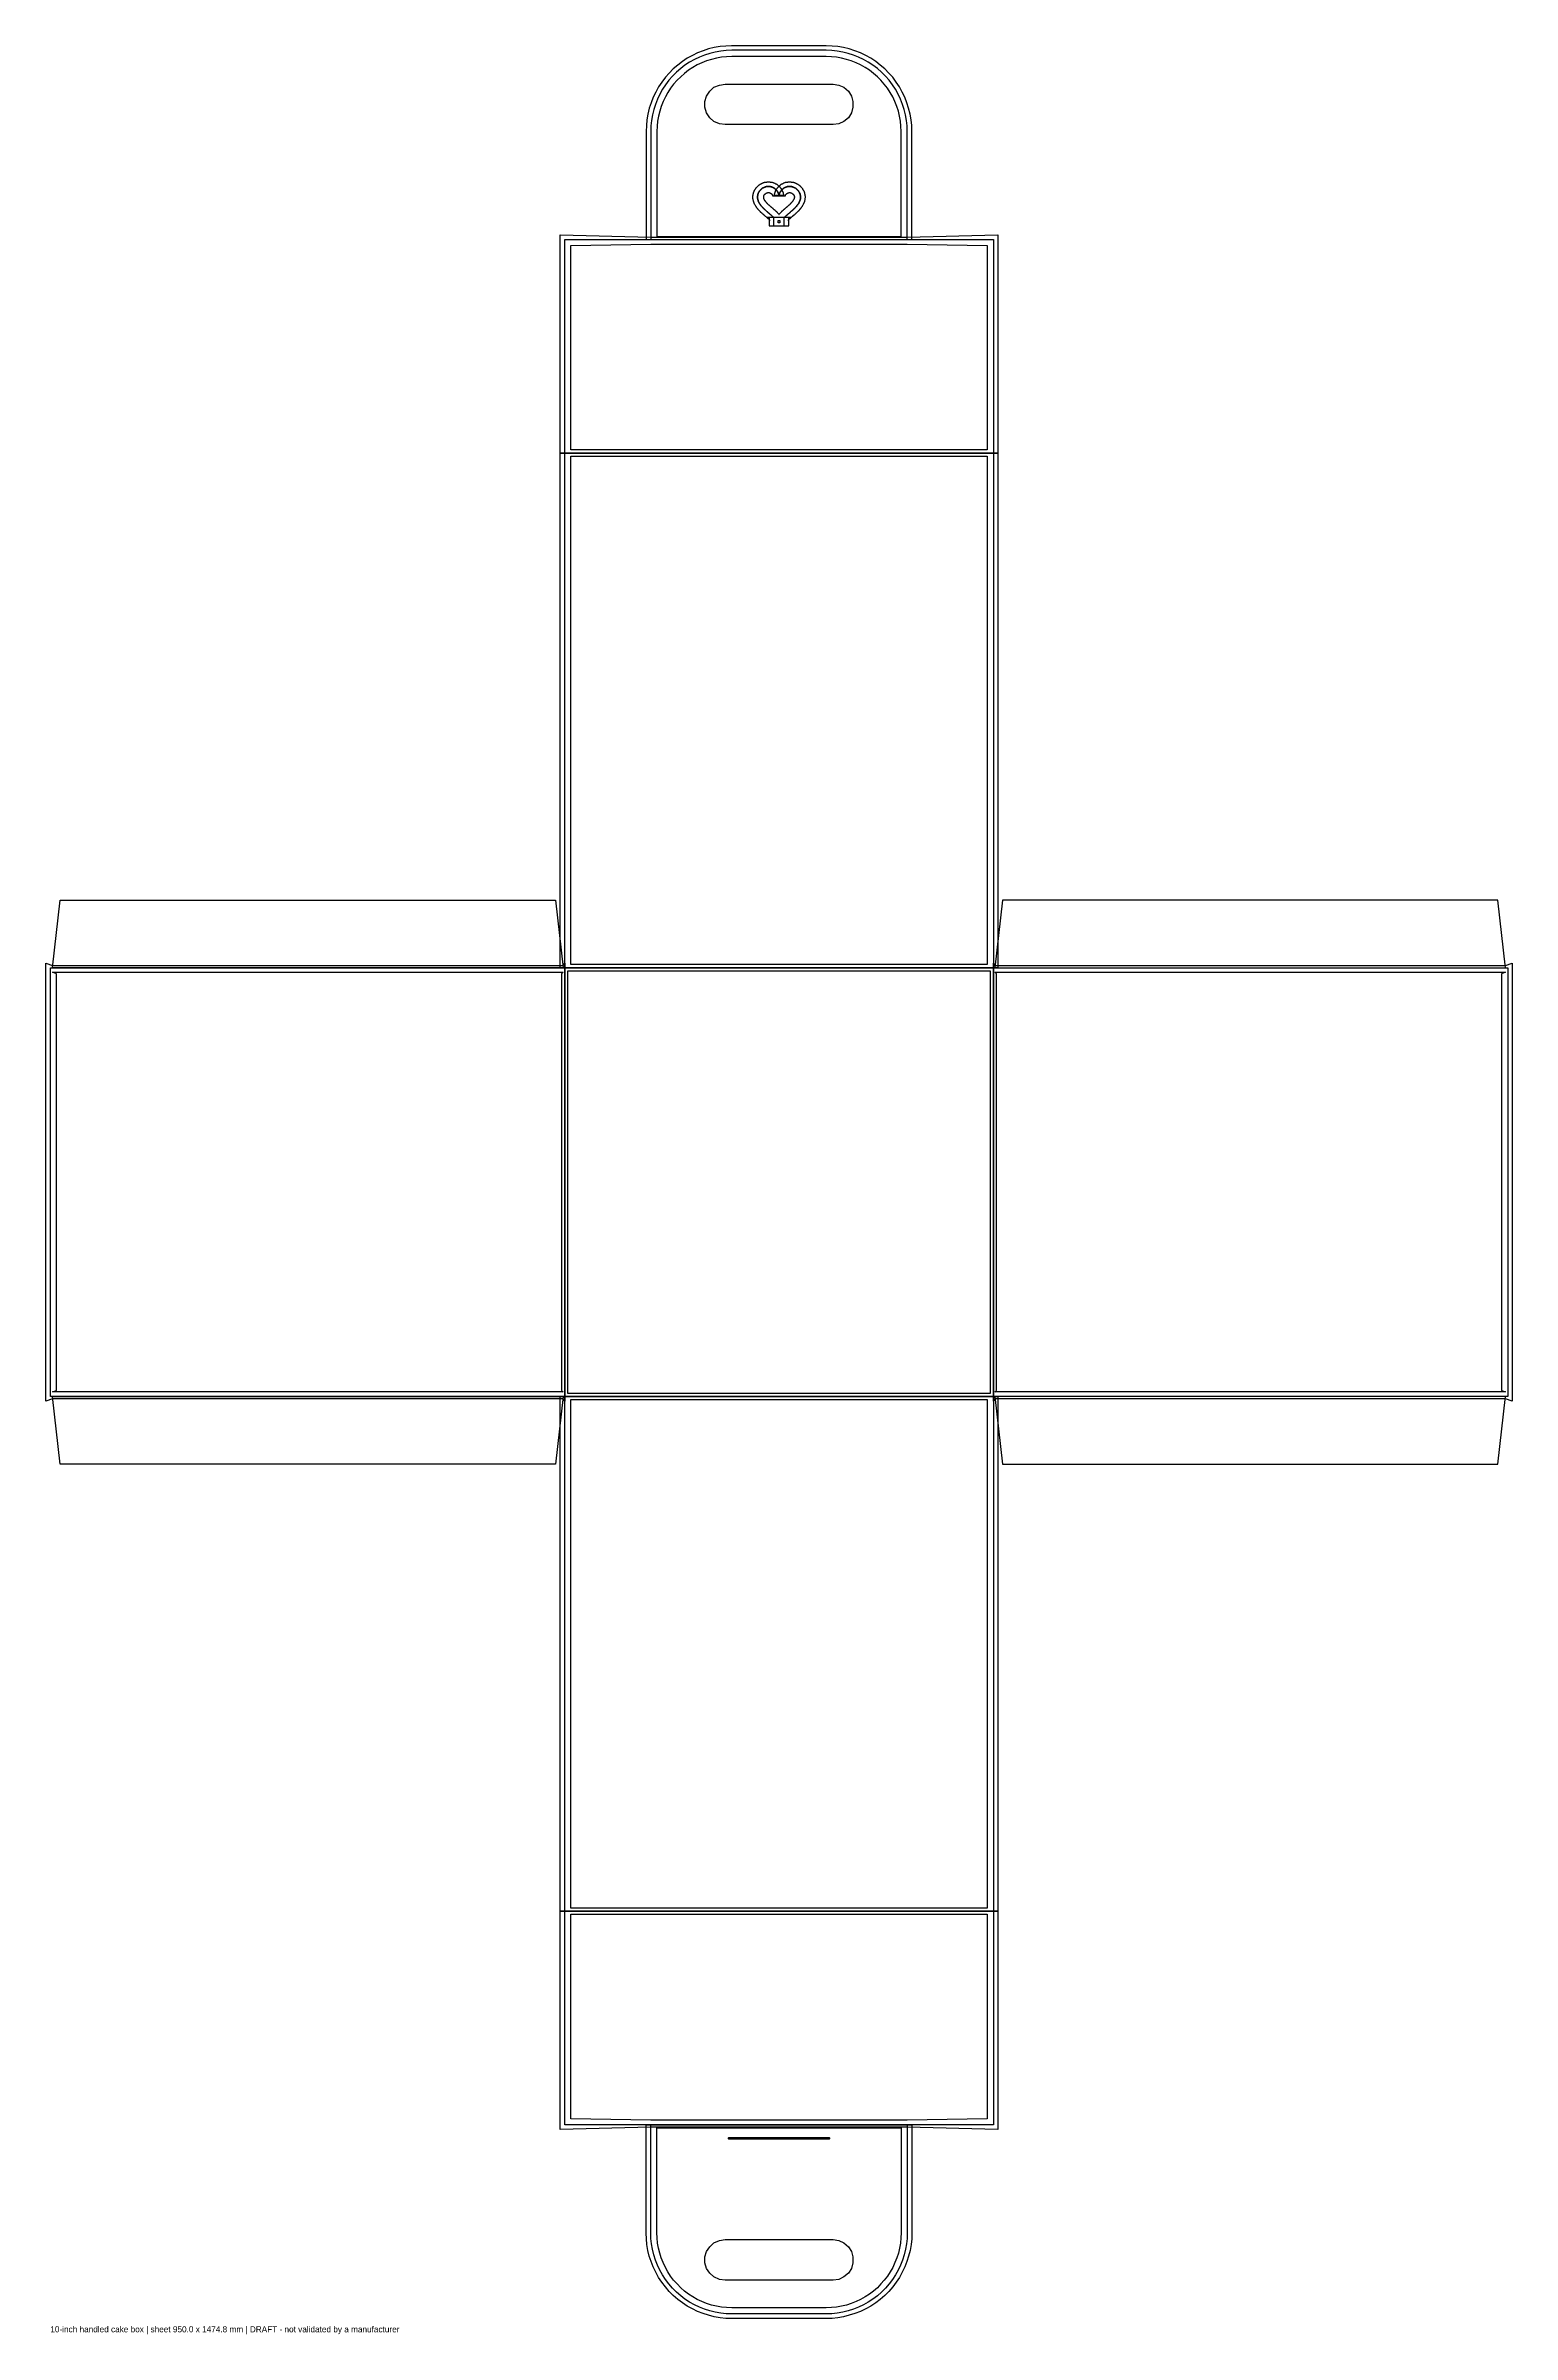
# Model space of a CAD drawing. Header units: millimetres. Extents: x -3 to 953, y -13 to 1478.
import ezdxf

# ---------------------------------------------------------------- set-up
doc = ezdxf.new("R2010")
doc.units = ezdxf.units.MM
for name, color, linetype in [('BLEED', 5, 'Continuous'), ('CREASE', 4, 'Continuous'), ('CUT', 6, 'Continuous'), ('GLUE', 2, 'Continuous'), ('INFO', 8, 'Continuous'), ('SAFE', 94, 'Continuous')]:
    doc.layers.add(name, color=color, linetype=linetype)

msp = doc.modelspace()

# ---------------------------------------------------------------- linework, layer by layer
at = {"layer": 'BLEED'}
for points in [[(388.4, 1351.6), (561.6, 1351.6), (561.6, 1422), (561.5, 1425.8), (561.1, 1429.6), (560.4, 1433.3), (559.5, 1437), (558.4, 1440.6), (557, 1444.2), (555.3, 1447.6), (553.5, 1451), (551.4, 1454.1), (549.1, 1457.2), (546.6, 1460), (543.9, 1462.7), (541, 1465.2), (538, 1467.5), (534.8, 1469.6), (531.5, 1471.5), (528, 1473.1), (524.5, 1474.5), (520.8, 1475.7), (517.1, 1476.6), (513.4, 1477.2), (509.6, 1477.6), (505.8, 1477.8), (444.1, 1477.8), (440.4, 1477.6), (436.6, 1477.2), (432.8, 1476.6), (429.1, 1475.7), (425.5, 1474.5), (421.9, 1473.1), (418.5, 1471.5), (415.2, 1469.6), (412, 1467.5), (409, 1465.2), (406.1, 1462.7), (403.4, 1460), (400.9, 1457.2), (398.6, 1454.1), (396.5, 1451), (394.6, 1447.6), (393, 1444.2), (391.6, 1440.6), (390.4, 1437), (389.5, 1433.3), (388.9, 1429.6), (388.5, 1425.8), (388.4, 1422)], [(467.5, 1365.9), (469.3, 1363.9), (469.2, 1364), (469.1, 1364.1), (468.9, 1364.2), (468.8, 1364.3), (468.7, 1364.5), (468.5, 1364.6), (468.4, 1364.7), (468.2, 1364.8), (468.1, 1365), (468, 1365.1), (467.8, 1365.2), (467.6, 1365.4), (467.5, 1365.5), (467.3, 1365.6), (467.2, 1365.8), (467, 1365.9), (466.9, 1366), (466.7, 1366.2), (466.5, 1366.3), (466.4, 1366.5), (466.2, 1366.6), (466, 1366.8), (465.8, 1366.9), (465.7, 1367.1), (465.5, 1367.2), (465.3, 1367.4), (465.2, 1367.5), (465, 1367.7), (464.8, 1367.8), (464.6, 1368), (464.5, 1368.1), (464.3, 1368.3), (464.1, 1368.4), (463.9, 1368.6), (463.7, 1368.8), (463.6, 1368.9), (463.4, 1369.1), (463.2, 1369.2), (463, 1369.4), (462.9, 1369.6), (462.7, 1369.8), (462.5, 1369.9), (462.4, 1370.1), (462.2, 1370.3), (462, 1370.5), (461.8, 1370.6), (461.7, 1370.8), (461.5, 1371), (461.4, 1371.2), (461.2, 1371.4), (461, 1371.6), (460.9, 1371.8), (460.7, 1372), (460.6, 1372.2), (460.4, 1372.4), (460.3, 1372.6), (460.1, 1372.8), (460, 1373), (459.9, 1373.2), (459.7, 1373.4), (459.6, 1373.6), (459.5, 1373.8), (459.4, 1374), (459.2, 1374.3), (459.1, 1374.5), (459, 1374.7), (458.9, 1374.9), (458.8, 1375.2), (458.7, 1375.4), (458.6, 1375.6), (458.5, 1375.9), (458.5, 1376.1), (458.4, 1376.4), (458.3, 1376.6), (458.3, 1376.8), (458.2, 1377.1), (458.2, 1377.3), (458.1, 1377.6), (458.1, 1377.8), (458, 1378.1), (458, 1378.3), (458, 1378.6), (458, 1378.9), (458, 1379.1), (458, 1379.4), (458, 1379.6), (458, 1379.9), (458, 1380.1), (458.1, 1380.4), (458.1, 1380.6), (458.1, 1380.9), (458.2, 1381.1), (458.2, 1381.4), (458.3, 1381.6), (458.4, 1381.9), (458.4, 1382.1), (458.5, 1382.3), (458.6, 1382.6), (458.7, 1382.8), (458.8, 1383), (458.9, 1383.3), (459, 1383.5), (459.1, 1383.7), (459.3, 1383.9), (459.4, 1384.2), (459.5, 1384.4), (459.7, 1384.6), (459.8, 1384.8), (459.9, 1385), (460.1, 1385.2), (460.3, 1385.4), (460.4, 1385.6), (460.6, 1385.7), (460.7, 1385.9), (460.9, 1386.1), (461.1, 1386.3), (461.3, 1386.4), (461.5, 1386.6), (461.7, 1386.8), (461.9, 1386.9), (462.1, 1387.1), (462.3, 1387.2), (462.5, 1387.4), (462.7, 1387.5), (462.9, 1387.6), (463.1, 1387.8), (463.3, 1387.9), (463.5, 1388), (463.7, 1388.1), (464, 1388.2), (464.2, 1388.3), (464.4, 1388.4), (464.7, 1388.5), (464.9, 1388.6), (465.1, 1388.6), (465.4, 1388.7), (465.6, 1388.8), (465.8, 1388.8), (466.1, 1388.9), (466.3, 1388.9), (466.6, 1389), (466.8, 1389), (467, 1389), (467.3, 1389.1), (467.5, 1389.1), (467.8, 1389.1), (468, 1389.1), (468.3, 1389.1), (468.5, 1389.1), (468.7, 1389.1), (469, 1389.1), (469.2, 1389), (469.5, 1389), (469.7, 1389), (469.9, 1388.9), (470.2, 1388.9), (470.4, 1388.8), (470.6, 1388.8), (470.9, 1388.7), (471.1, 1388.6), (471.3, 1388.6), (471.5, 1388.5), (471.7, 1388.4), (472, 1388.3), (472.2, 1388.2), (472.4, 1388.1), (472.6, 1388), (472.8, 1387.9), (473, 1387.8), (473.2, 1387.7), (473.4, 1387.6), (473.5, 1387.5), (473.7, 1387.3), (473.9, 1387.2), (474.1, 1387.1), (474.2, 1386.9), (474.4, 1386.8), (474.6, 1386.7), (474.7, 1386.5), (474.9, 1386.4), (475, 1386.2), (475.2, 1386.1), (475.3, 1385.9), (475.5, 1385.8), (475.6, 1385.6), (475.7, 1385.5), (475.8, 1385.3), (476, 1385.2), (476.1, 1385), (476.2, 1384.9), (476.3, 1384.7), (476.4, 1384.6), (476.5, 1384.4), (476.6, 1384.3), (476.7, 1384.1), (476.8, 1384), (476.9, 1383.8), (476.9, 1383.7), (477, 1383.5), (477.1, 1383.4), (477.1, 1383.2), (477.2, 1383.1), (477.3, 1382.9), (477.3, 1382.8), (477.4, 1382.7), (477.4, 1382.5), (477.5, 1382.4), (477.5, 1382.3), (477.6, 1382.1), (477.6, 1382), (477.7, 1381.9), (477.7, 1381.8), (477.7, 1381.7), (477.8, 1381.6), (477.8, 1381.4), (477.8, 1381.3), (477.8, 1381.2), (477.9, 1381.1), (477.9, 1381), (477.9, 1380.9), (477.9, 1380.9), (477.9, 1380.8), (477.9, 1380.7), (477.9, 1380.6), (477.9, 1380.5), (478, 1380.5), (478, 1380.4), (478, 1380.3), (478, 1380.3), (478, 1380.2), (478, 1380.2), (478, 1380.1), (478, 1380.1), (475, 1380.1), (472, 1380.1), (472, 1380.1), (472, 1380.2), (472, 1380.2), (472, 1380.3), (472, 1380.3), (472, 1380.4), (472, 1380.5), (472, 1380.5), (472, 1380.6), (472, 1380.7), (472, 1380.8), (472.1, 1380.9), (472.1, 1380.9), (472.1, 1381), (472.1, 1381.1), (472.1, 1381.2), (472.1, 1381.3), (472.2, 1381.4), (472.2, 1381.6), (472.2, 1381.7), (472.3, 1381.8), (472.3, 1381.9), (472.3, 1382), (472.4, 1382.1), (472.4, 1382.3), (472.5, 1382.4), (472.5, 1382.5), (472.6, 1382.7), (472.6, 1382.8), (472.7, 1382.9), (472.7, 1383.1), (472.8, 1383.2), (472.9, 1383.4), (473, 1383.5), (473, 1383.7), (473.1, 1383.8), (473.2, 1384), (473.3, 1384.1), (473.4, 1384.3), (473.5, 1384.4), (473.6, 1384.6), (473.7, 1384.7), (473.8, 1384.9), (473.9, 1385), (474, 1385.2), (474.1, 1385.3), (474.2, 1385.5), (474.4, 1385.6), (474.5, 1385.8), (474.6, 1385.9), (474.8, 1386.1), (474.9, 1386.2), (475.1, 1386.4), (475.2, 1386.5), (475.4, 1386.7), (475.5, 1386.8), (475.7, 1386.9), (475.9, 1387.1), (476.1, 1387.2), (476.2, 1387.3), (476.4, 1387.5), (476.6, 1387.6), (476.8, 1387.7), (477, 1387.8), (477.2, 1387.9), (477.4, 1388), (477.6, 1388.1), (477.8, 1388.2), (478, 1388.3), (478.2, 1388.4), (478.4, 1388.5), (478.7, 1388.6), (478.9, 1388.6), (479.1, 1388.7), (479.3, 1388.8), (479.6, 1388.8), (479.8, 1388.9), (480, 1388.9), (480.3, 1389), (480.5, 1389), (480.7, 1389), (481, 1389.1), (481.2, 1389.1), (481.5, 1389.1), (481.7, 1389.1), (481.9, 1389.1), (482.2, 1389.1), (482.4, 1389.1), (482.7, 1389.1), (482.9, 1389), (483.2, 1389), (483.4, 1389), (483.6, 1388.9), (483.9, 1388.9), (484.1, 1388.8), (484.4, 1388.8), (484.6, 1388.7), (484.8, 1388.6), (485.1, 1388.6), (485.3, 1388.5), (485.5, 1388.4), (485.8, 1388.3), (486, 1388.2), (486.2, 1388.1), (486.4, 1388), (486.7, 1387.9), (486.9, 1387.8), (487.1, 1387.6), (487.3, 1387.5), (487.5, 1387.4), (487.7, 1387.2), (487.9, 1387.1), (488.1, 1386.9), (488.3, 1386.8), (488.5, 1386.6), (488.7, 1386.4), (488.9, 1386.3), (489, 1386.1), (489.2, 1385.9), (489.4, 1385.7), (489.5, 1385.6), (489.7, 1385.4), (489.9, 1385.2), (490, 1385), (490.2, 1384.8), (490.3, 1384.6), (490.4, 1384.4), (490.6, 1384.2), (490.7, 1383.9), (490.8, 1383.7), (490.9, 1383.5), (491.1, 1383.3), (491.2, 1383), (491.3, 1382.8), (491.4, 1382.6), (491.4, 1382.3), (491.5, 1382.1), (491.6, 1381.9), (491.7, 1381.6), (491.7, 1381.4), (491.8, 1381.1), (491.8, 1380.9), (491.9, 1380.6), (491.9, 1380.4), (491.9, 1380.1), (492, 1379.9), (492, 1379.6), (492, 1379.4), (492, 1379.1), (492, 1378.9), (492, 1378.6), (491.9, 1378.3), (491.9, 1378.1), (491.9, 1377.8), (491.9, 1377.6), (491.8, 1377.3), (491.8, 1377.1), (491.7, 1376.8), (491.6, 1376.6), (491.6, 1376.4), (491.5, 1376.1), (491.4, 1375.9), (491.3, 1375.6), (491.2, 1375.4), (491.1, 1375.2), (491, 1374.9), (490.9, 1374.7), (490.8, 1374.5), (490.7, 1374.3), (490.6, 1374), (490.5, 1373.8), (490.4, 1373.6), (490.2, 1373.4), (490.1, 1373.2), (490, 1373), (489.8, 1372.8), (489.7, 1372.6), (489.5, 1372.4), (489.4, 1372.2), (489.2, 1372), (489.1, 1371.8), (488.9, 1371.6), (488.8, 1371.4), (488.6, 1371.2), (488.4, 1371), (488.3, 1370.8), (488.1, 1370.6), (487.9, 1370.5), (487.8, 1370.3), (487.6, 1370.1), (487.4, 1369.9), (487.3, 1369.8), (487.1, 1369.6), (486.9, 1369.4), (486.7, 1369.2), (486.6, 1369.1), (486.4, 1368.9), (486.2, 1368.8), (486, 1368.6), (485.9, 1368.4), (485.7, 1368.3), (485.5, 1368.1), (485.3, 1368), (485.2, 1367.8), (485, 1367.7), (484.8, 1367.5), (484.6, 1367.4), (484.5, 1367.2), (484.3, 1367.1), (484.1, 1366.9), (483.9, 1366.8), (483.8, 1366.6), (483.6, 1366.5), (483.4, 1366.3), (483.3, 1366.2), (483.1, 1366), (482.9, 1365.9), (482.8, 1365.8), (482.6, 1365.6), (482.5, 1365.5), (482.3, 1365.4), (482.2, 1365.2), (482, 1365.1), (481.9, 1365), (481.7, 1364.8), (481.6, 1364.7), (481.4, 1364.6), (481.3, 1364.5), (481.1, 1364.3), (481, 1364.2), (480.9, 1364.1), (480.8, 1364), (480.7, 1363.9), (482.5, 1365.9)], [(468.5, 1360.4), (481.4, 1360.4), (481.4, 1365.9), (468.5, 1365.9)], [(332.3, 1354.6), (391.4, 1353.1), (558.6, 1353.1), (617.7, 1354.6), (617.7, 1212.4), (332.3, 1212.4)], [(332.3, 1212.4), (617.7, 1212.4), (617.7, 877.1), (332.3, 877.1)], [(-3, 880.1), (1.5, 878.6), (334.3, 878.6), (335.3, 880.1), (335.3, 594.7), (334.3, 596.2), (1.5, 596.2), (-3, 594.7)], [(614.7, 880.1), (615.7, 878.6), (948.5, 878.6), (953, 880.1), (953, 594.7), (948.5, 596.2), (615.7, 596.2), (614.7, 594.7)], [(335.3, 877.1), (614.7, 877.1), (614.7, 597.7), (335.3, 597.7)], [(332.3, 597.7), (617.7, 597.7), (617.7, 262.4), (332.3, 262.4)], [(332.3, 262.4), (617.7, 262.4), (617.7, 120.2), (558.6, 121.7), (391.4, 121.7), (332.3, 120.2)], [(388.4, 123.2), (561.6, 123.2), (561.6, 52.7), (561.5, 49), (561.1, 45.2), (560.4, 41.4), (559.5, 37.7), (558.4, 34.1), (557, 30.6), (555.3, 27.1), (553.5, 23.8), (551.4, 20.6), (549.1, 17.6), (546.6, 14.7), (543.9, 12), (541, 9.5), (538, 7.2), (534.8, 5.1), (531.5, 3.3), (528, 1.6), (524.5, 0.2), (520.8, -0.9), (517.1, -1.8), (513.4, -2.5), (509.6, -2.9), (505.8, -3), (444.1, -3), (440.4, -2.9), (436.6, -2.5), (432.8, -1.8), (429.1, -0.9), (425.5, 0.2), (421.9, 1.6), (418.5, 3.3), (415.2, 5.1), (412, 7.2), (409, 9.5), (406.1, 12), (403.4, 14.7), (400.9, 17.6), (398.6, 20.6), (396.5, 23.8), (394.6, 27.1), (393, 30.6), (391.6, 34.1), (390.4, 37.7), (389.5, 41.4), (388.9, 45.2), (388.5, 49), (388.4, 52.7)]]:
    msp.add_lwpolyline(points, close=True, dxfattribs=at)
at = {"layer": 'CREASE'}
for p, q in [((478.4, 1365.9), (471.5, 1365.9)), ((471.5, 1360.4), (478.4, 1360.4)), ((391.4, 1351.6), (558.6, 1351.6)), ((335.3, 1212.4), (614.7, 1212.4)), ((1.5, 877.1), (334.3, 877.1)), ((335.3, 877.1), (614.7, 877.1)), ((335.3, 597.7), (335.3, 877.1)), ((614.7, 877.1), (614.7, 597.7)), ((615.7, 877.1), (948.5, 877.1)), ((334.3, 597.7), (1.5, 597.7)), ((614.7, 597.7), (335.3, 597.7)), ((948.5, 597.7), (615.7, 597.7)), ((614.7, 262.4), (335.3, 262.4)), ((558.6, 123.2), (391.4, 123.2))]:
    msp.add_line(p, q, dxfattribs=at)
at = {"layer": 'CUT'}
for points in [[(558.6, 1351.6), (558.6, 1422), (558.5, 1425.6), (558.1, 1429.1), (557.5, 1432.7), (556.6, 1436.2), (555.5, 1439.6), (554.2, 1443), (552.7, 1446.3), (550.9, 1449.4), (548.9, 1452.4), (546.7, 1455.3), (544.4, 1458), (541.8, 1460.5), (539.1, 1462.9), (536.2, 1465.1), (533.2, 1467.1), (530.1, 1468.8), (526.8, 1470.4), (523.5, 1471.7), (520, 1472.8), (516.5, 1473.7), (513, 1474.3), (509.4, 1474.6), (505.8, 1474.8), (444.2, 1474.8), (440.6, 1474.6), (437, 1474.3), (433.4, 1473.7), (429.9, 1472.8), (426.5, 1471.7), (423.1, 1470.4), (419.9, 1468.8), (416.7, 1467.1), (413.7, 1465.1), (410.9, 1462.9), (408.1, 1460.5), (405.6, 1458), (403.2, 1455.3), (401, 1452.4), (399.1, 1449.4), (397.3, 1446.3), (395.8, 1443), (394.4, 1439.6), (393.3, 1436.2), (392.5, 1432.7), (391.9, 1429.1), (391.5, 1425.6), (391.4, 1422), (391.4, 1351.6)], [(471.5, 1365.9), (471.4, 1366), (471.3, 1366.1), (471.1, 1366.3), (471, 1366.4), (470.8, 1366.5), (470.7, 1366.7), (470.5, 1366.8), (470.4, 1366.9), (470.2, 1367.1), (470.1, 1367.2), (469.9, 1367.4), (469.8, 1367.5), (469.6, 1367.6), (469.5, 1367.8), (469.3, 1367.9), (469.1, 1368), (469, 1368.2), (468.8, 1368.3), (468.6, 1368.5), (468.5, 1368.6), (468.3, 1368.8), (468.1, 1368.9), (468, 1369), (467.8, 1369.2), (467.6, 1369.3), (467.5, 1369.5), (467.3, 1369.6), (467.1, 1369.8), (466.9, 1369.9), (466.8, 1370.1), (466.6, 1370.2), (466.4, 1370.4), (466.3, 1370.5), (466.1, 1370.7), (465.9, 1370.8), (465.8, 1371), (465.6, 1371.1), (465.4, 1371.3), (465.3, 1371.4), (465.1, 1371.6), (465, 1371.7), (464.8, 1371.9), (464.7, 1372), (464.5, 1372.2), (464.4, 1372.4), (464.2, 1372.5), (464.1, 1372.7), (463.9, 1372.8), (463.8, 1373), (463.6, 1373.1), (463.5, 1373.3), (463.4, 1373.5), (463.2, 1373.6), (463.1, 1373.8), (463, 1374), (462.9, 1374.1), (462.7, 1374.3), (462.6, 1374.5), (462.5, 1374.6), (462.4, 1374.8), (462.3, 1375), (462.2, 1375.1), (462.1, 1375.3), (462, 1375.5), (461.9, 1375.6), (461.8, 1375.8), (461.7, 1376), (461.7, 1376.2), (461.6, 1376.3), (461.5, 1376.5), (461.4, 1376.7), (461.4, 1376.9), (461.3, 1377), (461.3, 1377.2), (461.2, 1377.4), (461.2, 1377.6), (461.1, 1377.7), (461.1, 1377.9), (461.1, 1378.1), (461, 1378.3), (461, 1378.4), (461, 1378.6), (461, 1378.8), (461, 1379), (461, 1379.1), (461, 1379.3), (461, 1379.5), (461, 1379.7), (461, 1379.8), (461, 1380), (461.1, 1380.2), (461.1, 1380.3), (461.1, 1380.5), (461.2, 1380.7), (461.2, 1380.8), (461.2, 1381), (461.3, 1381.2), (461.4, 1381.3), (461.4, 1381.5), (461.5, 1381.7), (461.5, 1381.8), (461.6, 1382), (461.7, 1382.1), (461.8, 1382.3), (461.9, 1382.4), (461.9, 1382.6), (462, 1382.7), (462.1, 1382.9), (462.2, 1383), (462.3, 1383.2), (462.4, 1383.3), (462.6, 1383.5), (462.7, 1383.6), (462.8, 1383.7), (462.9, 1383.8), (463, 1384), (463.2, 1384.1), (463.3, 1384.2), (463.4, 1384.3), (463.6, 1384.4), (463.7, 1384.6), (463.8, 1384.7), (464, 1384.8), (464.1, 1384.9), (464.3, 1385), (464.4, 1385.1), (464.6, 1385.1), (464.7, 1385.2), (464.9, 1385.3), (465, 1385.4), (465.2, 1385.5), (465.4, 1385.5), (465.5, 1385.6), (465.7, 1385.7), (465.9, 1385.7), (466, 1385.8), (466.2, 1385.8), (466.4, 1385.9), (466.5, 1385.9), (466.7, 1386), (466.9, 1386), (467, 1386), (467.2, 1386), (467.4, 1386.1), (467.5, 1386.1), (467.7, 1386.1), (467.9, 1386.1), (468, 1386.1), (468.2, 1386.1), (468.4, 1386.1), (468.6, 1386.1), (468.7, 1386.1), (468.9, 1386.1), (469, 1386), (469.2, 1386), (469.4, 1386), (469.5, 1386), (469.7, 1385.9), (469.9, 1385.9), (470, 1385.8), (470.2, 1385.8), (470.3, 1385.7), (470.5, 1385.7), (470.6, 1385.6), (470.8, 1385.6), (470.9, 1385.5), (471.1, 1385.4), (471.2, 1385.4), (471.3, 1385.3), (471.5, 1385.2), (471.6, 1385.1), (471.7, 1385), (471.9, 1385), (472, 1384.9), (472.1, 1384.8), (472.2, 1384.7), (472.4, 1384.6), (472.5, 1384.5), (472.6, 1384.4), (472.7, 1384.3), (472.8, 1384.2), (472.9, 1384.1), (473, 1384), (473.1, 1383.9), (473.2, 1383.8), (473.3, 1383.7), (473.4, 1383.6), (473.5, 1383.5), (473.6, 1383.4), (473.7, 1383.2), (473.7, 1383.1), (473.8, 1383), (473.9, 1382.9), (474, 1382.8), (474, 1382.7), (474.1, 1382.6), (474.2, 1382.5), (474.2, 1382.4), (474.3, 1382.3), (474.3, 1382.2), (474.4, 1382.1), (474.4, 1382), (474.5, 1381.9), (474.5, 1381.8), (474.6, 1381.7), (474.6, 1381.6), (474.6, 1381.5), (474.7, 1381.4), (474.7, 1381.3), (474.7, 1381.2), (474.8, 1381.1), (474.8, 1381), (474.8, 1381), (474.8, 1380.9), (474.9, 1380.8), (474.9, 1380.7), (474.9, 1380.7), (474.9, 1380.6), (474.9, 1380.5), (474.9, 1380.5), (474.9, 1380.4), (474.9, 1380.4), (475, 1380.3), (475, 1380.3), (475, 1380.2), (475, 1380.2), (475, 1380.2), (475, 1380.1), (475, 1380.1), (475, 1380.1), (475, 1380.1), (475, 1380.1), (475, 1380.1), (475, 1380.1), (475, 1380), (475, 1380.1), (475, 1380.1), (475, 1380.1), (475, 1380.1), (475, 1380.1), (475, 1380.1), (475, 1380.1), (475, 1380.2), (475, 1380.2), (475, 1380.2), (475, 1380.3), (475, 1380.3), (475, 1380.4), (475, 1380.4), (475, 1380.5), (475, 1380.5), (475.1, 1380.6), (475.1, 1380.7), (475.1, 1380.7), (475.1, 1380.8), (475.1, 1380.9), (475.1, 1381), (475.2, 1381), (475.2, 1381.1), (475.2, 1381.2), (475.3, 1381.3), (475.3, 1381.4), (475.3, 1381.5), (475.4, 1381.6), (475.4, 1381.7), (475.4, 1381.8), (475.5, 1381.9), (475.5, 1382), (475.6, 1382.1), (475.6, 1382.2), (475.7, 1382.3), (475.7, 1382.4), (475.8, 1382.5), (475.9, 1382.6), (475.9, 1382.7), (476, 1382.8), (476.1, 1382.9), (476.1, 1383), (476.2, 1383.1), (476.3, 1383.2), (476.4, 1383.4), (476.5, 1383.5), (476.6, 1383.6), (476.6, 1383.7), (476.7, 1383.8), (476.8, 1383.9), (476.9, 1384), (477, 1384.1), (477.1, 1384.2), (477.3, 1384.3), (477.4, 1384.4), (477.5, 1384.5), (477.6, 1384.6), (477.7, 1384.7), (477.8, 1384.8), (478, 1384.9), (478.1, 1385), (478.2, 1385), (478.3, 1385.1), (478.5, 1385.2), (478.6, 1385.3), (478.8, 1385.4), (478.9, 1385.4), (479, 1385.5), (479.2, 1385.6), (479.3, 1385.6), (479.5, 1385.7), (479.6, 1385.7), (479.8, 1385.8), (479.9, 1385.8), (480.1, 1385.9), (480.3, 1385.9), (480.4, 1386), (480.6, 1386), (480.7, 1386), (480.9, 1386), (481.1, 1386.1), (481.2, 1386.1), (481.4, 1386.1), (481.6, 1386.1), (481.7, 1386.1), (481.9, 1386.1), (482.1, 1386.1), (482.2, 1386.1), (482.4, 1386.1), (482.6, 1386.1), (482.8, 1386), (482.9, 1386), (483.1, 1386), (483.3, 1386), (483.4, 1385.9), (483.6, 1385.9), (483.8, 1385.8), (483.9, 1385.8), (484.1, 1385.7), (484.3, 1385.7), (484.4, 1385.6), (484.6, 1385.5), (484.8, 1385.5), (484.9, 1385.4), (485.1, 1385.3), (485.2, 1385.2), (485.4, 1385.1), (485.5, 1385.1), (485.7, 1385), (485.8, 1384.9), (486, 1384.8), (486.1, 1384.7), (486.3, 1384.6), (486.4, 1384.4), (486.5, 1384.3), (486.7, 1384.2), (486.8, 1384.1), (486.9, 1384), (487, 1383.8), (487.2, 1383.7), (487.3, 1383.6), (487.4, 1383.5), (487.5, 1383.3), (487.6, 1383.2), (487.7, 1383), (487.8, 1382.9), (487.9, 1382.7), (488, 1382.6), (488.1, 1382.4), (488.2, 1382.3), (488.3, 1382.1), (488.3, 1382), (488.4, 1381.8), (488.5, 1381.7), (488.5, 1381.5), (488.6, 1381.3), (488.7, 1381.2), (488.7, 1381), (488.8, 1380.8), (488.8, 1380.7), (488.8, 1380.5), (488.9, 1380.3), (488.9, 1380.2), (488.9, 1380), (488.9, 1379.8), (489, 1379.7), (489, 1379.5), (489, 1379.3), (489, 1379.1), (489, 1379), (489, 1378.8), (489, 1378.6), (488.9, 1378.4), (488.9, 1378.3), (488.9, 1378.1), (488.9, 1377.9), (488.8, 1377.7), (488.8, 1377.6), (488.7, 1377.4), (488.7, 1377.2), (488.6, 1377), (488.6, 1376.9), (488.5, 1376.7), (488.5, 1376.5), (488.4, 1376.3), (488.3, 1376.2), (488.2, 1376), (488.1, 1375.8), (488.1, 1375.6), (488, 1375.5), (487.9, 1375.3), (487.8, 1375.1), (487.7, 1375), (487.6, 1374.8), (487.5, 1374.6), (487.3, 1374.5), (487.2, 1374.3), (487.1, 1374.1), (487, 1374), (486.9, 1373.8), (486.7, 1373.6), (486.6, 1373.5), (486.5, 1373.3), (486.3, 1373.1), (486.2, 1373), (486, 1372.8), (485.9, 1372.7), (485.8, 1372.5), (485.6, 1372.4), (485.5, 1372.2), (485.3, 1372), (485.1, 1371.9), (485, 1371.7), (484.8, 1371.6), (484.7, 1371.4), (484.5, 1371.3), (484.3, 1371.1), (484.2, 1371), (484, 1370.8), (483.9, 1370.7), (483.7, 1370.5), (483.5, 1370.4), (483.3, 1370.2), (483.2, 1370.1), (483, 1369.9), (482.8, 1369.8), (482.7, 1369.6), (482.5, 1369.5), (482.3, 1369.3), (482.2, 1369.2), (482, 1369), (481.8, 1368.9), (481.7, 1368.8), (481.5, 1368.6), (481.3, 1368.5), (481.2, 1368.3), (481, 1368.2), (480.8, 1368), (480.7, 1367.9), (480.5, 1367.8), (480.3, 1367.6), (480.2, 1367.5), (480, 1367.4), (479.9, 1367.2), (479.7, 1367.1), (479.6, 1366.9), (479.4, 1366.8), (479.3, 1366.7), (479.1, 1366.5), (479, 1366.4), (478.8, 1366.3), (478.7, 1366.1), (478.6, 1366), (478.4, 1365.9)], [(471.5, 1365.9), (471.5, 1360.4)], [(478.4, 1360.4), (478.4, 1365.9)], [(335.3, 1212.4), (335.3, 1351.6), (391.4, 1351.6)], [(558.6, 1351.6), (614.7, 1351.6), (614.7, 1212.4)], [(335.3, 877.1), (335.3, 1212.4)], [(614.7, 1212.4), (614.7, 877.1)], [(1.5, 597.7), (0, 597.7), (0, 877.1), (1.5, 877.1)], [(334.3, 877.1), (335.3, 877.1)], [(614.7, 877.1), (615.7, 877.1)], [(948.5, 877.1), (950, 877.1), (950, 597.7), (948.5, 597.7)], [(335.3, 597.7), (334.3, 597.7)], [(335.3, 262.4), (335.3, 597.7)], [(614.7, 597.7), (614.7, 262.4)], [(615.7, 597.7), (614.7, 597.7)], [(391.4, 123.2), (335.3, 123.2), (335.3, 262.4)], [(614.7, 262.4), (614.7, 123.2), (558.6, 123.2)], [(558.6, 123.2), (558.6, 52.8), (558.5, 49.2), (558.1, 45.6), (557.5, 42.1), (556.6, 38.6), (555.5, 35.1), (554.2, 31.8), (552.7, 28.5), (550.9, 25.4), (548.9, 22.4), (546.7, 19.5), (544.4, 16.8), (541.8, 14.2), (539.1, 11.8), (536.2, 9.7), (533.2, 7.7), (530.1, 5.9), (526.8, 4.4), (523.5, 3), (520, 2), (516.5, 1.1), (513, 0.5), (509.4, 0.1), (505.8, 0), (444.2, 0), (440.6, 0.1), (437, 0.5), (433.4, 1.1), (429.9, 2), (426.5, 3), (423.1, 4.4), (419.9, 5.9), (416.7, 7.7), (413.7, 9.7), (410.9, 11.8), (408.1, 14.2), (405.6, 16.8), (403.2, 19.5), (401, 22.4), (399.1, 25.4), (397.3, 28.5), (395.8, 31.8), (394.4, 35.1), (393.3, 38.6), (392.5, 42.1), (391.9, 45.6), (391.5, 49.2), (391.4, 52.8), (391.4, 123.2)]]:
    msp.add_lwpolyline(points, dxfattribs=at)
for points in [[(439.8, 1452.8), (510.2, 1452.8), (513.9, 1452.2), (517.3, 1450.7), (520.2, 1448.2), (522.2, 1445), (523.2, 1441.4), (523.2, 1437.7), (522.2, 1434.1), (520.2, 1430.9), (517.3, 1428.5), (513.9, 1426.9), (510.2, 1426.4), (439.8, 1426.4), (436.1, 1426.9), (432.6, 1428.5), (429.8, 1430.9), (427.8, 1434.1), (426.7, 1437.7), (426.7, 1441.4), (427.8, 1445), (429.8, 1448.2), (432.6, 1450.7), (436.1, 1452.2)], [(471.5, 1360.4), (478.4, 1360.4), (478.4, 1365.9), (478.4, 1365.9), (478.6, 1366), (478.7, 1366.1), (478.8, 1366.3), (479, 1366.4), (479.1, 1366.5), (479.3, 1366.7), (479.4, 1366.8), (479.6, 1366.9), (479.7, 1367.1), (479.9, 1367.2), (480, 1367.4), (480.2, 1367.5), (480.3, 1367.6), (480.5, 1367.8), (480.7, 1367.9), (480.8, 1368), (481, 1368.2), (481.2, 1368.3), (481.3, 1368.5), (481.5, 1368.6), (481.7, 1368.8), (481.8, 1368.9), (482, 1369), (482.2, 1369.2), (482.3, 1369.3), (482.5, 1369.5), (482.7, 1369.6), (482.8, 1369.8), (483, 1369.9), (483.2, 1370.1), (483.3, 1370.2), (483.5, 1370.4), (483.7, 1370.5), (483.9, 1370.7), (484, 1370.8), (484.2, 1371), (484.3, 1371.1), (484.5, 1371.3), (484.7, 1371.4), (484.8, 1371.6), (485, 1371.7), (485.1, 1371.9), (485.3, 1372), (485.5, 1372.2), (485.6, 1372.4), (485.8, 1372.5), (485.9, 1372.7), (486, 1372.8), (486.2, 1373), (486.3, 1373.1), (486.5, 1373.3), (486.6, 1373.5), (486.7, 1373.6), (486.9, 1373.8), (487, 1374), (487.1, 1374.1), (487.2, 1374.3), (487.3, 1374.5), (487.5, 1374.6), (487.6, 1374.8), (487.7, 1375), (487.8, 1375.1), (487.9, 1375.3), (488, 1375.5), (488.1, 1375.6), (488.1, 1375.8), (488.2, 1376), (488.3, 1376.2), (488.4, 1376.3), (488.5, 1376.5), (488.5, 1376.7), (488.6, 1376.9), (488.6, 1377), (488.7, 1377.2), (488.7, 1377.4), (488.8, 1377.6), (488.8, 1377.7), (488.9, 1377.9), (488.9, 1378.1), (488.9, 1378.3), (488.9, 1378.4), (489, 1378.6), (489, 1378.8), (489, 1379), (489, 1379.1), (489, 1379.3), (489, 1379.5), (489, 1379.7), (488.9, 1379.8), (488.9, 1380), (488.9, 1380.2), (488.9, 1380.3), (488.8, 1380.5), (488.8, 1380.7), (488.8, 1380.8), (488.7, 1381), (488.7, 1381.2), (488.6, 1381.3), (488.5, 1381.5), (488.5, 1381.7), (488.4, 1381.8), (488.3, 1382), (488.3, 1382.1), (488.2, 1382.3), (488.1, 1382.4), (488, 1382.6), (487.9, 1382.7), (487.8, 1382.9), (487.7, 1383), (487.6, 1383.2), (487.5, 1383.3), (487.4, 1383.5), (487.3, 1383.6), (487.2, 1383.7), (487, 1383.8), (486.9, 1384), (486.8, 1384.1), (486.7, 1384.2), (486.5, 1384.3), (486.4, 1384.4), (486.3, 1384.6), (486.1, 1384.7), (486, 1384.8), (485.8, 1384.9), (485.7, 1385), (485.5, 1385.1), (485.4, 1385.1), (485.2, 1385.2), (485.1, 1385.3), (484.9, 1385.4), (484.8, 1385.5), (484.6, 1385.5), (484.4, 1385.6), (484.3, 1385.7), (484.1, 1385.7), (483.9, 1385.8), (483.8, 1385.8), (483.6, 1385.9), (483.4, 1385.9), (483.3, 1386), (483.1, 1386), (482.9, 1386), (482.8, 1386), (482.6, 1386.1), (482.4, 1386.1), (482.2, 1386.1), (482.1, 1386.1), (481.9, 1386.1), (481.7, 1386.1), (481.6, 1386.1), (481.4, 1386.1), (481.2, 1386.1), (481.1, 1386.1), (480.9, 1386), (480.7, 1386), (480.6, 1386), (480.4, 1386), (480.3, 1385.9), (480.1, 1385.9), (479.9, 1385.8), (479.8, 1385.8), (479.6, 1385.7), (479.5, 1385.7), (479.3, 1385.6), (479.2, 1385.6), (479, 1385.5), (478.9, 1385.4), (478.8, 1385.4), (478.6, 1385.3), (478.5, 1385.2), (478.3, 1385.1), (478.2, 1385), (478.1, 1385), (478, 1384.9), (477.8, 1384.8), (477.7, 1384.7), (477.6, 1384.6), (477.5, 1384.5), (477.4, 1384.4), (477.3, 1384.3), (477.1, 1384.2), (477, 1384.1), (476.9, 1384), (476.8, 1383.9), (476.7, 1383.8), (476.6, 1383.7), (476.6, 1383.6), (476.5, 1383.5), (476.4, 1383.4), (476.3, 1383.2), (476.2, 1383.1), (476.1, 1383), (476.1, 1382.9), (476, 1382.8), (475.9, 1382.7), (475.9, 1382.6), (475.8, 1382.5), (475.7, 1382.4), (475.7, 1382.3), (475.6, 1382.2), (475.6, 1382.1), (475.5, 1382), (475.5, 1381.9), (475.4, 1381.8), (475.4, 1381.7), (475.4, 1381.6), (475.3, 1381.5), (475.3, 1381.4), (475.3, 1381.3), (475.2, 1381.2), (475.2, 1381.1), (475.2, 1381), (475.1, 1381), (475.1, 1380.9), (475.1, 1380.8), (475.1, 1380.7), (475.1, 1380.7), (475.1, 1380.6), (475, 1380.5), (475, 1380.5), (475, 1380.4), (475, 1380.4), (475, 1380.3), (475, 1380.3), (475, 1380.2), (475, 1380.2), (475, 1380.2), (475, 1380.1), (475, 1380.1), (475, 1380.1), (475, 1380.1), (475, 1380.1), (475, 1380.1), (475, 1380.1), (475, 1380), (475, 1380.1), (475, 1380.1), (475, 1380.1), (475, 1380.1), (475, 1380.1), (475, 1380.1), (475, 1380.1), (475, 1380.2), (475, 1380.2), (475, 1380.2), (475, 1380.3), (475, 1380.3), (474.9, 1380.4), (474.9, 1380.4), (474.9, 1380.5), (474.9, 1380.5), (474.9, 1380.6), (474.9, 1380.7), (474.9, 1380.7), (474.9, 1380.8), (474.8, 1380.9), (474.8, 1381), (474.8, 1381), (474.8, 1381.1), (474.7, 1381.2), (474.7, 1381.3), (474.7, 1381.4), (474.6, 1381.5), (474.6, 1381.6), (474.6, 1381.7), (474.5, 1381.8), (474.5, 1381.9), (474.4, 1382), (474.4, 1382.1), (474.3, 1382.2), (474.3, 1382.3), (474.2, 1382.4), (474.2, 1382.5), (474.1, 1382.6), (474, 1382.7), (474, 1382.8), (473.9, 1382.9), (473.8, 1383), (473.7, 1383.1), (473.7, 1383.2), (473.6, 1383.4), (473.5, 1383.5), (473.4, 1383.6), (473.3, 1383.7), (473.2, 1383.8), (473.1, 1383.9), (473, 1384), (472.9, 1384.1), (472.8, 1384.2), (472.7, 1384.3), (472.6, 1384.4), (472.5, 1384.5), (472.4, 1384.6), (472.2, 1384.7), (472.1, 1384.8), (472, 1384.9), (471.9, 1385), (471.7, 1385), (471.6, 1385.1), (471.5, 1385.2), (471.3, 1385.3), (471.2, 1385.4), (471.1, 1385.4), (470.9, 1385.5), (470.8, 1385.6), (470.6, 1385.6), (470.5, 1385.7), (470.3, 1385.7), (470.2, 1385.8), (470, 1385.8), (469.9, 1385.9), (469.7, 1385.9), (469.5, 1386), (469.4, 1386), (469.2, 1386), (469, 1386), (468.9, 1386.1), (468.7, 1386.1), (468.6, 1386.1), (468.4, 1386.1), (468.2, 1386.1), (468, 1386.1), (467.9, 1386.1), (467.7, 1386.1), (467.5, 1386.1), (467.4, 1386.1), (467.2, 1386), (467, 1386), (466.9, 1386), (466.7, 1386), (466.5, 1385.9), (466.4, 1385.9), (466.2, 1385.8), (466, 1385.8), (465.9, 1385.7), (465.7, 1385.7), (465.5, 1385.6), (465.4, 1385.5), (465.2, 1385.5), (465, 1385.4), (464.9, 1385.3), (464.7, 1385.2), (464.6, 1385.1), (464.4, 1385.1), (464.3, 1385), (464.1, 1384.9), (464, 1384.8), (463.8, 1384.7), (463.7, 1384.6), (463.6, 1384.4), (463.4, 1384.3), (463.3, 1384.2), (463.2, 1384.1), (463, 1384), (462.9, 1383.8), (462.8, 1383.7), (462.7, 1383.6), (462.6, 1383.5), (462.4, 1383.3), (462.3, 1383.2), (462.2, 1383), (462.1, 1382.9), (462, 1382.7), (461.9, 1382.6), (461.9, 1382.4), (461.8, 1382.3), (461.7, 1382.1), (461.6, 1382), (461.5, 1381.8), (461.5, 1381.7), (461.4, 1381.5), (461.4, 1381.3), (461.3, 1381.2), (461.2, 1381), (461.2, 1380.8), (461.2, 1380.7), (461.1, 1380.5), (461.1, 1380.3), (461.1, 1380.2), (461, 1380), (461, 1379.8), (461, 1379.7), (461, 1379.5), (461, 1379.3), (461, 1379.1), (461, 1379), (461, 1378.8), (461, 1378.6), (461, 1378.4), (461, 1378.3), (461.1, 1378.1), (461.1, 1377.9), (461.1, 1377.7), (461.2, 1377.6), (461.2, 1377.4), (461.3, 1377.2), (461.3, 1377), (461.4, 1376.9), (461.4, 1376.7), (461.5, 1376.5), (461.6, 1376.3), (461.7, 1376.2), (461.7, 1376), (461.8, 1375.8), (461.9, 1375.6), (462, 1375.5), (462.1, 1375.3), (462.2, 1375.1), (462.3, 1375), (462.4, 1374.8), (462.5, 1374.6), (462.6, 1374.5), (462.7, 1374.3), (462.9, 1374.1), (463, 1374), (463.1, 1373.8), (463.2, 1373.6), (463.4, 1373.5), (463.5, 1373.3), (463.6, 1373.1), (463.8, 1373), (463.9, 1372.8), (464.1, 1372.7), (464.2, 1372.5), (464.4, 1372.4), (464.5, 1372.2), (464.7, 1372), (464.8, 1371.9), (465, 1371.7), (465.1, 1371.6), (465.3, 1371.4), (465.4, 1371.3), (465.6, 1371.1), (465.8, 1371), (465.9, 1370.8), (466.1, 1370.7), (466.3, 1370.5), (466.4, 1370.4), (466.6, 1370.2), (466.8, 1370.1), (466.9, 1369.9), (467.1, 1369.8), (467.3, 1369.6), (467.5, 1369.5), (467.6, 1369.3), (467.8, 1369.2), (468, 1369), (468.1, 1368.9), (468.3, 1368.8), (468.5, 1368.6), (468.6, 1368.5), (468.8, 1368.3), (469, 1368.2), (469.1, 1368), (469.3, 1367.9), (469.5, 1367.8), (469.6, 1367.6), (469.8, 1367.5), (469.9, 1367.4), (470.1, 1367.2), (470.2, 1367.1), (470.4, 1366.9), (470.5, 1366.8), (470.7, 1366.7), (470.8, 1366.5), (471, 1366.4), (471.1, 1366.3), (471.3, 1366.1), (471.4, 1366), (471.5, 1365.9), (471.5, 1365.9)], [(442.6, 115), (507.4, 115), (507.5, 115), (507.7, 114.9), (507.8, 114.8), (507.9, 114.6), (508, 114.5), (508, 114.3), (507.9, 114.2), (507.8, 114), (507.7, 113.9), (507.5, 113.8), (507.4, 113.8), (442.6, 113.8), (442.4, 113.8), (442.3, 113.9), (442.1, 114), (442, 114.2), (442, 114.3), (442, 114.5), (442, 114.6), (442.1, 114.8), (442.3, 114.9), (442.4, 115)], [(439.8, 48.4), (510.2, 48.4), (513.9, 47.9), (517.3, 46.3), (520.2, 43.8), (522.2, 40.7), (523.2, 37.1), (523.2, 33.3), (522.2, 29.7), (520.2, 26.6), (517.3, 24.1), (513.9, 22.5), (510.2, 22), (439.8, 22), (436.1, 22.5), (432.6, 24.1), (429.8, 26.6), (427.8, 29.7), (426.7, 33.3), (426.7, 37.1), (427.8, 40.7), (429.8, 43.8), (432.6, 46.3), (436.1, 47.9)]]:
    msp.add_lwpolyline(points, close=True, dxfattribs=at)
at = {"layer": 'GLUE'}
for points in [[(334.3, 877.1), (1.5, 877.1), (6.5, 921.1), (329.3, 921.1)], [(615.7, 877.1), (948.5, 877.1), (943.5, 921.1), (620.7, 921.1)], [(1.5, 597.7), (334.3, 597.7), (329.3, 553.7), (6.5, 553.7)], [(948.5, 597.7), (615.7, 597.7), (620.7, 553.7), (943.5, 553.7)]]:
    msp.add_lwpolyline(points, close=True, dxfattribs=at)
at = {"layer": 'SAFE'}
for points in [[(395.4, 1353.6), (554.6, 1353.6), (554.6, 1421.9), (554.5, 1425.3), (554.1, 1428.6), (553.6, 1431.9), (552.8, 1435.1), (551.8, 1438.3), (550.5, 1441.4), (549.1, 1444.4), (547.5, 1447.3), (545.6, 1450.1), (543.6, 1452.8), (541.4, 1455.3), (539.1, 1457.6), (536.6, 1459.8), (533.9, 1461.8), (531.1, 1463.7), (528.2, 1465.3), (525.2, 1466.7), (522.1, 1467.9), (518.9, 1468.9), (515.7, 1469.7), (512.4, 1470.3), (509.1, 1470.6), (505.7, 1470.8), (444.2, 1470.8), (440.8, 1470.6), (437.5, 1470.3), (434.3, 1469.7), (431, 1468.9), (427.8, 1467.9), (424.7, 1466.7), (421.7, 1465.3), (418.8, 1463.7), (416, 1461.8), (413.4, 1459.8), (410.9, 1457.6), (408.5, 1455.3), (406.3, 1452.8), (404.3, 1450.1), (402.5, 1447.3), (400.9, 1444.4), (399.4, 1441.4), (398.2, 1438.3), (397.2, 1435.1), (396.4, 1431.9), (395.8, 1428.6), (395.5, 1425.3), (395.4, 1421.9)], [(475.1, 1367.9), (474.3, 1368.8), (474, 1369), (473.9, 1369.2), (473.7, 1369.3), (473.5, 1369.5), (473.4, 1369.6), (473.2, 1369.8), (473.1, 1369.9), (472.9, 1370.1), (472.7, 1370.2), (472.6, 1370.4), (472.4, 1370.5), (472.2, 1370.7), (472.1, 1370.8), (471.9, 1370.9), (471.7, 1371.1), (471.6, 1371.2), (471.4, 1371.4), (471.2, 1371.5), (471.1, 1371.7), (470.9, 1371.8), (470.7, 1371.9), (470.6, 1372.1), (470.4, 1372.2), (470.2, 1372.4), (470.1, 1372.5), (469.9, 1372.7), (469.7, 1372.8), (469.6, 1372.9), (469.4, 1373.1), (469.3, 1373.2), (469.1, 1373.4), (468.9, 1373.5), (468.8, 1373.6), (468.6, 1373.8), (468.5, 1373.9), (468.3, 1374), (468.2, 1374.2), (468, 1374.3), (467.9, 1374.4), (467.8, 1374.6), (467.6, 1374.7), (467.5, 1374.8), (467.4, 1375), (467.2, 1375.1), (467.1, 1375.2), (467, 1375.4), (466.9, 1375.5), (466.8, 1375.6), (466.7, 1375.8), (466.6, 1375.9), (466.5, 1376), (466.4, 1376.1), (466.3, 1376.2), (466.2, 1376.4), (466.1, 1376.5), (466, 1376.6), (465.9, 1376.7), (465.8, 1376.8), (465.8, 1376.9), (465.7, 1377.1), (465.6, 1377.2), (465.6, 1377.3), (465.5, 1377.4), (465.5, 1377.5), (465.4, 1377.6), (465.4, 1377.7), (465.3, 1377.8), (465.3, 1377.9), (465.2, 1378), (465.2, 1378.1), (465.2, 1378.2), (465.1, 1378.2), (465.1, 1378.3), (465.1, 1378.4), (465.1, 1378.5), (465, 1378.6), (465, 1378.6), (465, 1378.7), (465, 1378.8), (465, 1378.9), (465, 1378.9), (465, 1379), (465, 1379.1), (465, 1379.2), (465, 1379.2), (465, 1379.3), (465, 1379.4), (465, 1379.4), (465, 1379.5), (465, 1379.6), (465, 1379.6), (465, 1379.7), (465, 1379.7), (465.1, 1379.8), (465.1, 1379.9), (465.1, 1379.9), (465.1, 1380), (465.1, 1380.1), (465.2, 1380.1), (465.2, 1380.2), (465.2, 1380.3), (465.3, 1380.3), (465.3, 1380.4), (465.3, 1380.5), (465.4, 1380.5), (465.4, 1380.6), (465.4, 1380.6), (465.5, 1380.7), (465.5, 1380.8), (465.6, 1380.8), (465.6, 1380.9), (465.7, 1381), (465.7, 1381), (465.8, 1381.1), (465.9, 1381.1), (465.9, 1381.2), (466, 1381.2), (466, 1381.3), (466.1, 1381.4), (466.2, 1381.4), (466.2, 1381.5), (466.3, 1381.5), (466.4, 1381.5), (466.4, 1381.6), (466.5, 1381.6), (466.6, 1381.7), (466.6, 1381.7), (466.7, 1381.8), (466.8, 1381.8), (466.9, 1381.8), (466.9, 1381.9), (467, 1381.9), (467.1, 1381.9), (467.2, 1381.9), (467.2, 1382), (467.3, 1382), (467.4, 1382), (467.4, 1382), (467.5, 1382), (467.6, 1382.1), (467.7, 1382.1), (467.7, 1382.1), (467.8, 1382.1), (467.9, 1382.1), (468, 1382.1), (468, 1382.1), (468.1, 1382.1), (468.2, 1382.1), (468.2, 1382.1), (468.3, 1382.1), (468.4, 1382.1), (468.4, 1382.1), (468.5, 1382.1), (468.6, 1382.1), (468.6, 1382.1), (468.7, 1382), (468.8, 1382), (468.8, 1382), (468.9, 1382), (468.9, 1382), (469, 1382), (469.1, 1381.9), (469.1, 1381.9), (469.2, 1381.9), (469.2, 1381.9), (469.3, 1381.8), (469.4, 1381.8), (469.4, 1381.8), (469.5, 1381.7), (469.5, 1381.7), (469.6, 1381.7), (469.6, 1381.6), (469.7, 1381.6), (469.8, 1381.6), (469.8, 1381.5), (469.9, 1381.5), (469.9, 1381.4), (470, 1381.4), (470, 1381.3), (470.1, 1381.3), (470.1, 1381.3), (470.2, 1381.2), (470.2, 1381.2), (470.2, 1381.1), (470.3, 1381.1), (470.3, 1381), (470.4, 1381), (470.4, 1380.9), (470.5, 1380.9), (470.5, 1380.8), (470.5, 1380.8), (470.6, 1380.7), (470.6, 1380.7), (470.6, 1380.6), (470.7, 1380.5), (470.7, 1380.5), (470.7, 1380.4), (470.7, 1380.4), (470.8, 1380.4), (470.8, 1380.3), (470.8, 1380.3), (470.8, 1380.2), (470.9, 1380.2), (470.9, 1380.1), (470.9, 1380.1), (470.9, 1380), (470.9, 1380), (470.9, 1380), (470.9, 1379.9), (471, 1379.9), (471, 1379.9), (471, 1379.8), (471, 1379.8), (471, 1379.8), (471, 1379.8), (471, 1379.8), (471, 1379.8), (471, 1379.7), (471, 1379.7), (471, 1379.7), (471, 1379.7), (471, 1379.7), (471, 1379.7), (471, 1379.7), (471, 1379.8), (471, 1379.8), (471, 1379.8), (471, 1379.8), (471, 1379.9), (471, 1379.9), (471, 1379.9), (471, 1380), (471, 1380), (475, 1380), (479, 1380), (479, 1380), (479, 1379.9), (479, 1379.9), (479, 1379.9), (479, 1379.8), (479, 1379.8), (479, 1379.8), (479, 1379.8), (479, 1379.7), (479, 1379.7), (479, 1379.7), (479, 1379.7), (479, 1379.7), (479, 1379.7), (479, 1379.7), (479, 1379.8), (479, 1379.8), (479, 1379.8), (479, 1379.8), (479, 1379.8), (479, 1379.8), (479, 1379.9), (479, 1379.9), (479, 1379.9), (479, 1380), (479, 1380), (479.1, 1380), (479.1, 1380.1), (479.1, 1380.1), (479.1, 1380.2), (479.1, 1380.2), (479.1, 1380.3), (479.2, 1380.3), (479.2, 1380.4), (479.2, 1380.4), (479.2, 1380.4), (479.3, 1380.5), (479.3, 1380.5), (479.3, 1380.6), (479.4, 1380.7), (479.4, 1380.7), (479.4, 1380.8), (479.5, 1380.8), (479.5, 1380.9), (479.5, 1380.9), (479.6, 1381), (479.6, 1381), (479.7, 1381.1), (479.7, 1381.1), (479.8, 1381.2), (479.8, 1381.2), (479.9, 1381.3), (479.9, 1381.3), (479.9, 1381.3), (480, 1381.4), (480.1, 1381.4), (480.1, 1381.5), (480.2, 1381.5), (480.2, 1381.6), (480.3, 1381.6), (480.3, 1381.6), (480.4, 1381.7), (480.4, 1381.7), (480.5, 1381.7), (480.5, 1381.8), (480.6, 1381.8), (480.7, 1381.8), (480.7, 1381.9), (480.8, 1381.9), (480.8, 1381.9), (480.9, 1381.9), (481, 1382), (481, 1382), (481.1, 1382), (481.1, 1382), (481.2, 1382), (481.3, 1382), (481.3, 1382.1), (481.4, 1382.1), (481.5, 1382.1), (481.5, 1382.1), (481.6, 1382.1), (481.7, 1382.1), (481.7, 1382.1), (481.8, 1382.1), (481.9, 1382.1), (481.9, 1382.1), (482, 1382.1), (482.1, 1382.1), (482.2, 1382.1), (482.2, 1382.1), (482.3, 1382.1), (482.4, 1382.1), (482.4, 1382), (482.5, 1382), (482.6, 1382), (482.7, 1382), (482.7, 1382), (482.8, 1381.9), (482.9, 1381.9), (483, 1381.9), (483, 1381.9), (483.1, 1381.8), (483.2, 1381.8), (483.2, 1381.8), (483.3, 1381.7), (483.4, 1381.7), (483.5, 1381.6), (483.5, 1381.6), (483.6, 1381.5), (483.7, 1381.5), (483.7, 1381.5), (483.8, 1381.4), (483.9, 1381.4), (483.9, 1381.3), (484, 1381.2), (484, 1381.2), (484.1, 1381.1), (484.2, 1381.1), (484.2, 1381), (484.3, 1381), (484.3, 1380.9), (484.4, 1380.8), (484.4, 1380.8), (484.5, 1380.7), (484.5, 1380.6), (484.6, 1380.6), (484.6, 1380.5), (484.6, 1380.5), (484.7, 1380.4), (484.7, 1380.3), (484.7, 1380.3), (484.8, 1380.2), (484.8, 1380.1), (484.8, 1380.1), (484.8, 1380), (484.9, 1379.9), (484.9, 1379.9), (484.9, 1379.8), (484.9, 1379.7), (484.9, 1379.7), (484.9, 1379.6), (485, 1379.6), (485, 1379.5), (485, 1379.4), (485, 1379.4), (485, 1379.3), (485, 1379.2), (485, 1379.2), (485, 1379.1), (485, 1379), (485, 1378.9), (485, 1378.9), (485, 1378.8), (484.9, 1378.7), (484.9, 1378.6), (484.9, 1378.6), (484.9, 1378.5), (484.9, 1378.4), (484.9, 1378.3), (484.8, 1378.2), (484.8, 1378.2), (484.8, 1378.1), (484.7, 1378), (484.7, 1377.9), (484.6, 1377.8), (484.6, 1377.7), (484.6, 1377.6), (484.5, 1377.5), (484.5, 1377.4), (484.4, 1377.3), (484.3, 1377.2), (484.3, 1377.1), (484.2, 1376.9), (484.1, 1376.8), (484, 1376.7), (484, 1376.6), (483.9, 1376.5), (483.8, 1376.4), (483.7, 1376.2), (483.6, 1376.1), (483.5, 1376), (483.4, 1375.9), (483.3, 1375.8), (483.2, 1375.6), (483.1, 1375.5), (483, 1375.4), (482.8, 1375.2), (482.7, 1375.1), (482.6, 1375), (482.5, 1374.8), (482.3, 1374.7), (482.2, 1374.6), (482.1, 1374.4), (481.9, 1374.3), (481.8, 1374.2), (481.6, 1374), (481.5, 1373.9), (481.3, 1373.8), (481.2, 1373.6), (481, 1373.5), (480.9, 1373.4), (480.7, 1373.2), (480.5, 1373.1), (480.4, 1372.9), (480.2, 1372.8), (480.1, 1372.7), (479.9, 1372.5), (479.7, 1372.4), (479.6, 1372.2), (479.4, 1372.1), (479.2, 1371.9), (479.1, 1371.8), (478.9, 1371.7), (478.7, 1371.5), (478.6, 1371.4), (478.4, 1371.2), (478.2, 1371.1), (478.1, 1370.9), (477.9, 1370.8), (477.7, 1370.7), (477.6, 1370.5), (477.4, 1370.4), (477.2, 1370.2), (477.1, 1370.1), (476.9, 1369.9), (476.7, 1369.8), (476.6, 1369.6), (476.4, 1369.5), (476.3, 1369.3), (476.1, 1369.2), (475.9, 1369), (475.7, 1368.8), (474.8, 1367.9)], [(475.5, 1362.4), (474.4, 1362.4), (474.4, 1363.9), (475.5, 1363.9)], [(339.3, 1347.6), (391.4, 1348.6), (558.6, 1348.6), (610.7, 1347.6), (610.7, 1214.4), (339.3, 1214.4)], [(339.3, 1210.4), (610.7, 1210.4), (610.7, 879.1), (339.3, 879.1)], [(4, 873.1), (1.5, 874.1), (334.3, 874.1), (333.3, 873.1), (333.3, 601.7), (334.3, 600.7), (1.5, 600.7), (4, 601.7)], [(337.3, 875.1), (612.7, 875.1), (612.7, 599.7), (337.3, 599.7)], [(616.7, 873.1), (615.7, 874.1), (948.5, 874.1), (946, 873.1), (946, 601.7), (948.5, 600.7), (615.7, 600.7), (616.7, 601.7)], [(339.3, 595.7), (610.7, 595.7), (610.7, 264.4), (339.3, 264.4)], [(339.3, 260.4), (610.7, 260.4), (610.7, 127.2), (558.6, 126.2), (391.4, 126.2), (339.3, 127.2)], [(395.4, 121.2), (554.6, 121.2), (554.6, 52.9), (554.5, 49.5), (554.1, 46.2), (553.6, 42.9), (552.8, 39.6), (551.8, 36.5), (550.5, 33.4), (549.1, 30.3), (547.5, 27.4), (545.6, 24.7), (543.6, 22), (541.4, 19.5), (539.1, 17.1), (536.6, 14.9), (533.9, 12.9), (531.1, 11.1), (528.2, 9.5), (525.2, 8), (522.1, 6.8), (518.9, 5.8), (515.7, 5), (512.4, 4.5), (509.1, 4.1), (505.7, 4), (444.2, 4), (440.8, 4.1), (437.5, 4.5), (434.3, 5), (431, 5.8), (427.8, 6.8), (424.7, 8), (421.7, 9.5), (418.8, 11.1), (416, 12.9), (413.4, 14.9), (410.9, 17.1), (408.5, 19.5), (406.3, 22), (404.3, 24.7), (402.5, 27.4), (400.9, 30.3), (399.4, 33.4), (398.2, 36.5), (397.2, 39.6), (396.4, 42.9), (395.8, 46.2), (395.5, 49.5), (395.4, 52.9)]]:
    msp.add_lwpolyline(points, close=True, dxfattribs=at)

# ---------------------------------------------------------------- texts
at = {"layer": 'INFO'}
msp.add_text('10-inch handled cake box | sheet 950.0 x 1474.8 mm | DRAFT - not validated by a manufacturer', height=4, dxfattribs=at).set_placement((0, -12))

doc.saveas('drawing.dxf')
